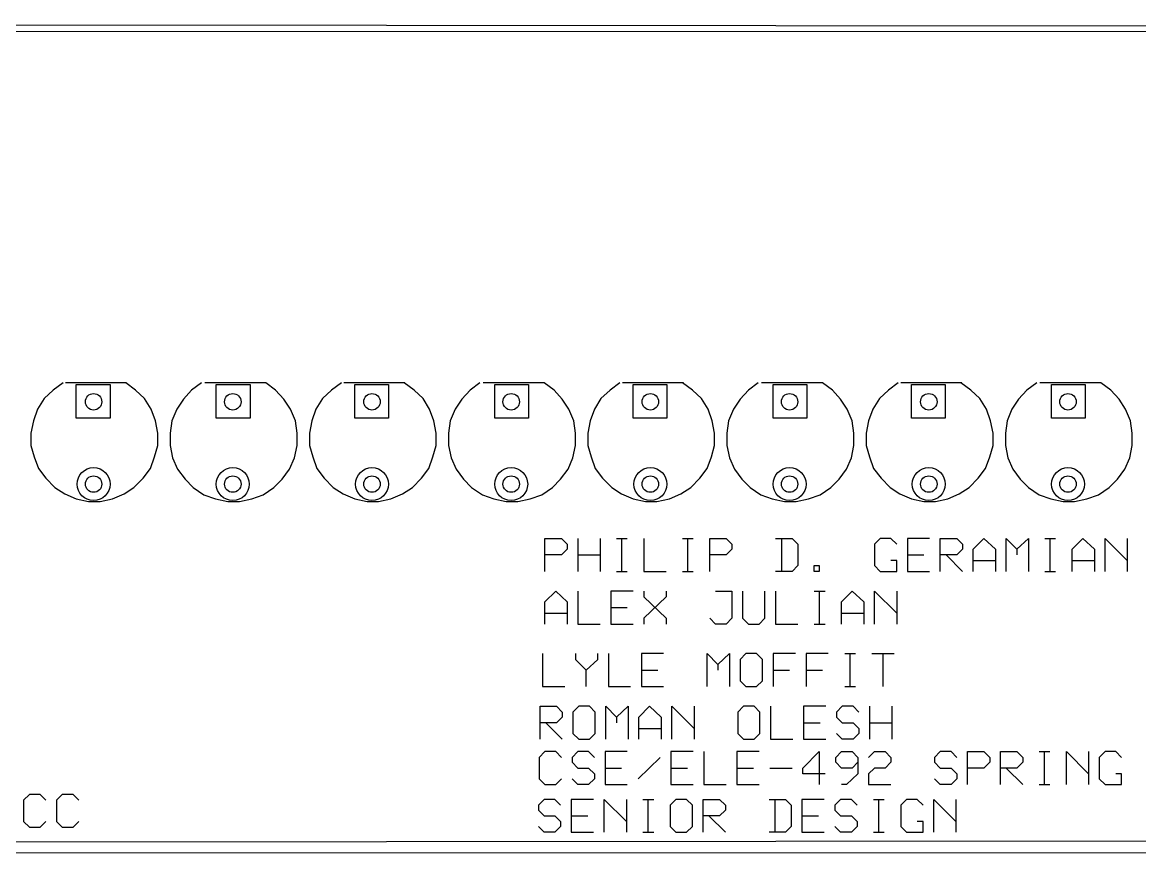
# Model space of a CAD drawing. Extents: x 0 to 7, y 0 to 3.
# Drawn here: x 3.434 to 4.791, y 1.99 to 3 of the extents above; entities that cross this region are included whole.
import ezdxf

# ---------------------------------------------------------------- set-up
doc = ezdxf.new("R2010")
doc.units = 0
doc.layers.get('0').update_dxf_attribs({"linetype": 'CONTINUOUS'})

msp = doc.modelspace()

# ---------------------------------------------------------------- linework, layer by layer
at = {"color": 7}
for p, q in [((0, 3), (6.998, 2.994)), ((6.993, 2.988), (0.002, 2.99)), ((3.472, 2.553), (3.461, 2.543)), ((3.484, 2.562), (3.472, 2.553)), ((3.561, 2.562), (3.487, 2.562)), ((3.5, 2.56), (3.541, 2.56)), ((3.5, 2.519), (3.5, 2.56)), ((3.541, 2.56), (3.541, 2.519)), ((3.572, 2.553), (3.56, 2.562)), ((3.583, 2.543), (3.572, 2.553)), ((3.64, 2.553), (3.63, 2.542)), ((3.652, 2.562), (3.64, 2.553)), ((3.73, 2.562), (3.656, 2.562)), ((3.67, 2.56), (3.711, 2.56)), ((3.67, 2.519), (3.67, 2.56)), ((3.711, 2.56), (3.711, 2.519)), ((3.742, 2.553), (3.73, 2.562)), ((3.752, 2.542), (3.742, 2.553)), ((3.81, 2.553), (3.799, 2.543)), ((3.822, 2.562), (3.81, 2.553)), ((3.899, 2.562), (3.825, 2.562)), ((3.838, 2.56), (3.879, 2.56)), ((3.838, 2.519), (3.838, 2.56)), ((3.879, 2.56), (3.879, 2.519)), ((3.91, 2.553), (3.898, 2.562)), ((3.921, 2.543), (3.91, 2.553)), ((3.978, 2.553), (3.968, 2.542)), ((3.99, 2.562), (3.978, 2.553)), ((4.068, 2.562), (3.994, 2.562)), ((4.008, 2.56), (4.049, 2.56)), ((4.008, 2.519), (4.008, 2.56)), ((4.049, 2.56), (4.049, 2.519)), ((4.08, 2.553), (4.068, 2.562)), ((4.09, 2.542), (4.08, 2.553)), ((4.148, 2.553), (4.137, 2.543)), ((4.16, 2.562), (4.148, 2.553)), ((4.237, 2.562), (4.163, 2.562)), ((4.176, 2.56), (4.217, 2.56)), ((4.176, 2.519), (4.176, 2.56)), ((4.217, 2.56), (4.217, 2.519)), ((4.248, 2.553), (4.236, 2.562)), ((4.259, 2.543), (4.248, 2.553)), ((4.316, 2.553), (4.306, 2.542)), ((4.328, 2.562), (4.316, 2.553)), ((4.406, 2.562), (4.332, 2.562)), ((4.346, 2.56), (4.387, 2.56)), ((4.346, 2.519), (4.346, 2.56)), ((4.387, 2.56), (4.387, 2.519)), ((4.418, 2.553), (4.406, 2.562)), ((4.428, 2.542), (4.418, 2.553)), ((4.486, 2.553), (4.475, 2.543)), ((4.498, 2.562), (4.486, 2.553)), ((4.575, 2.562), (4.501, 2.562)), ((4.514, 2.56), (4.555, 2.56)), ((4.514, 2.519), (4.514, 2.56)), ((4.555, 2.56), (4.555, 2.519)), ((4.586, 2.553), (4.574, 2.562)), ((4.597, 2.543), (4.586, 2.553)), ((4.654, 2.553), (4.644, 2.542)), ((4.666, 2.562), (4.654, 2.553)), ((4.744, 2.562), (4.67, 2.562)), ((4.684, 2.56), (4.725, 2.56)), ((4.684, 2.519), (4.684, 2.56)), ((4.725, 2.56), (4.725, 2.519)), ((4.756, 2.553), (4.744, 2.562)), ((4.766, 2.542), (4.756, 2.553)), ((3.461, 2.543), (3.453, 2.53)), ((3.591, 2.53), (3.583, 2.543)), ((3.63, 2.542), (3.622, 2.53)), ((3.76, 2.53), (3.752, 2.542)), ((3.799, 2.543), (3.791, 2.53)), ((3.929, 2.53), (3.921, 2.543)), ((3.968, 2.542), (3.96, 2.53)), ((4.098, 2.53), (4.09, 2.542)), ((4.137, 2.543), (4.129, 2.53)), ((4.267, 2.53), (4.259, 2.543)), ((4.306, 2.542), (4.298, 2.53)), ((4.436, 2.53), (4.428, 2.542)), ((4.475, 2.543), (4.467, 2.53)), ((4.605, 2.53), (4.597, 2.543)), ((4.644, 2.542), (4.636, 2.53)), ((4.774, 2.53), (4.766, 2.542)), ((3.453, 2.53), (3.448, 2.516)), ((3.596, 2.516), (3.591, 2.53)), ((3.622, 2.53), (3.616, 2.516)), ((3.766, 2.516), (3.76, 2.53)), ((3.791, 2.53), (3.786, 2.516)), ((3.934, 2.516), (3.929, 2.53)), ((3.96, 2.53), (3.954, 2.516)), ((4.104, 2.516), (4.098, 2.53)), ((4.129, 2.53), (4.124, 2.516)), ((4.272, 2.516), (4.267, 2.53)), ((4.298, 2.53), (4.292, 2.516)), ((4.442, 2.516), (4.436, 2.53)), ((4.467, 2.53), (4.462, 2.516)), ((4.61, 2.516), (4.605, 2.53)), ((4.636, 2.53), (4.63, 2.516)), ((4.78, 2.516), (4.774, 2.53)), ((3.448, 2.516), (3.445, 2.501)), ((3.541, 2.519), (3.5, 2.519)), ((3.599, 2.501), (3.596, 2.516)), ((3.616, 2.516), (3.614, 2.501)), ((3.711, 2.519), (3.67, 2.519)), ((3.768, 2.501), (3.766, 2.516)), ((3.786, 2.516), (3.783, 2.501)), ((3.879, 2.519), (3.838, 2.519)), ((3.937, 2.501), (3.934, 2.516)), ((3.954, 2.516), (3.952, 2.501)), ((4.049, 2.519), (4.008, 2.519)), ((4.106, 2.501), (4.104, 2.516)), ((4.124, 2.516), (4.121, 2.501)), ((4.217, 2.519), (4.176, 2.519)), ((4.275, 2.501), (4.272, 2.516)), ((4.292, 2.516), (4.29, 2.501)), ((4.387, 2.519), (4.346, 2.519)), ((4.444, 2.501), (4.442, 2.516)), ((4.462, 2.516), (4.459, 2.501)), ((4.555, 2.519), (4.514, 2.519)), ((4.613, 2.501), (4.61, 2.516)), ((4.63, 2.516), (4.628, 2.501)), ((4.725, 2.519), (4.684, 2.519)), ((4.782, 2.501), (4.78, 2.516)), ((3.445, 2.501), (3.445, 2.486)), ((3.599, 2.486), (3.599, 2.501)), ((3.614, 2.501), (3.614, 2.486)), ((3.768, 2.486), (3.768, 2.501)), ((3.783, 2.501), (3.783, 2.486)), ((3.937, 2.486), (3.937, 2.501)), ((3.952, 2.501), (3.952, 2.486)), ((4.106, 2.486), (4.106, 2.501)), ((4.121, 2.501), (4.121, 2.486)), ((4.275, 2.486), (4.275, 2.501)), ((4.29, 2.501), (4.29, 2.486)), ((4.444, 2.486), (4.444, 2.501)), ((4.459, 2.501), (4.459, 2.486)), ((4.613, 2.486), (4.613, 2.501)), ((4.628, 2.501), (4.628, 2.486)), ((4.782, 2.486), (4.782, 2.501)), ((3.445, 2.486), (3.449, 2.472)), ((3.595, 2.472), (3.599, 2.486)), ((3.614, 2.486), (3.617, 2.471)), ((3.765, 2.471), (3.768, 2.486)), ((3.783, 2.486), (3.787, 2.472)), ((3.933, 2.472), (3.937, 2.486)), ((3.952, 2.486), (3.955, 2.471)), ((4.103, 2.471), (4.106, 2.486)), ((4.121, 2.486), (4.125, 2.472)), ((4.271, 2.472), (4.275, 2.486)), ((4.29, 2.486), (4.293, 2.471)), ((4.441, 2.471), (4.444, 2.486)), ((4.459, 2.486), (4.463, 2.472)), ((4.609, 2.472), (4.613, 2.486)), ((4.628, 2.486), (4.631, 2.471)), ((4.779, 2.471), (4.782, 2.486)), ((3.449, 2.472), (3.454, 2.458)), ((3.59, 2.458), (3.595, 2.472)), ((3.617, 2.471), (3.623, 2.457)), ((3.759, 2.457), (3.765, 2.471)), ((3.787, 2.472), (3.792, 2.458)), ((3.928, 2.458), (3.933, 2.472)), ((3.955, 2.471), (3.961, 2.457)), ((4.097, 2.457), (4.103, 2.471)), ((4.125, 2.472), (4.13, 2.458)), ((4.266, 2.458), (4.271, 2.472)), ((4.293, 2.471), (4.299, 2.457)), ((4.435, 2.457), (4.441, 2.471)), ((4.463, 2.472), (4.468, 2.458)), ((4.604, 2.458), (4.609, 2.472)), ((4.631, 2.471), (4.637, 2.457)), ((4.773, 2.457), (4.779, 2.471)), ((3.454, 2.458), (3.463, 2.446)), ((3.581, 2.446), (3.59, 2.458)), ((3.623, 2.457), (3.632, 2.445)), ((3.75, 2.445), (3.759, 2.457)), ((3.792, 2.458), (3.801, 2.446)), ((3.919, 2.446), (3.928, 2.458)), ((3.961, 2.457), (3.97, 2.445)), ((4.088, 2.445), (4.097, 2.457)), ((4.13, 2.458), (4.139, 2.446)), ((4.257, 2.446), (4.266, 2.458)), ((4.299, 2.457), (4.308, 2.445)), ((4.426, 2.445), (4.435, 2.457)), ((4.468, 2.458), (4.477, 2.446)), ((4.595, 2.446), (4.604, 2.458)), ((4.637, 2.457), (4.646, 2.445)), ((4.764, 2.445), (4.773, 2.457)), ((3.463, 2.446), (3.474, 2.435)), ((3.57, 2.435), (3.581, 2.446)), ((3.632, 2.445), (3.642, 2.435)), ((3.74, 2.435), (3.75, 2.445)), ((3.801, 2.446), (3.812, 2.435)), ((3.908, 2.435), (3.919, 2.446)), ((3.97, 2.445), (3.98, 2.435)), ((4.078, 2.435), (4.088, 2.445)), ((4.139, 2.446), (4.15, 2.435)), ((4.246, 2.435), (4.257, 2.446)), ((4.308, 2.445), (4.318, 2.435)), ((4.416, 2.435), (4.426, 2.445)), ((4.477, 2.446), (4.488, 2.435)), ((4.584, 2.435), (4.595, 2.446)), ((4.646, 2.445), (4.656, 2.435)), ((4.754, 2.435), (4.764, 2.445)), ((3.474, 2.435), (3.486, 2.427)), ((3.558, 2.427), (3.57, 2.435)), ((3.642, 2.435), (3.655, 2.426)), ((3.727, 2.426), (3.74, 2.435)), ((3.812, 2.435), (3.824, 2.427)), ((3.896, 2.427), (3.908, 2.435)), ((3.98, 2.435), (3.993, 2.426)), ((4.065, 2.426), (4.078, 2.435)), ((4.15, 2.435), (4.162, 2.427)), ((4.234, 2.427), (4.246, 2.435)), ((4.318, 2.435), (4.331, 2.426)), ((4.403, 2.426), (4.416, 2.435)), ((4.488, 2.435), (4.5, 2.427)), ((4.572, 2.427), (4.584, 2.435)), ((4.656, 2.435), (4.669, 2.426)), ((4.741, 2.426), (4.754, 2.435)), ((3.486, 2.427), (3.5, 2.421)), ((3.5, 2.421), (3.515, 2.418)), ((3.515, 2.418), (3.529, 2.418)), ((3.529, 2.418), (3.544, 2.421)), ((3.544, 2.421), (3.558, 2.427)), ((3.655, 2.426), (3.669, 2.421)), ((3.669, 2.421), (3.684, 2.418)), ((3.684, 2.418), (3.698, 2.418)), ((3.698, 2.418), (3.713, 2.421)), ((3.713, 2.421), (3.727, 2.426)), ((3.824, 2.427), (3.838, 2.421)), ((3.838, 2.421), (3.853, 2.418)), ((3.853, 2.418), (3.867, 2.418)), ((3.867, 2.418), (3.882, 2.421)), ((3.882, 2.421), (3.896, 2.427)), ((3.993, 2.426), (4.007, 2.421)), ((4.007, 2.421), (4.022, 2.418)), ((4.022, 2.418), (4.036, 2.418)), ((4.036, 2.418), (4.051, 2.421)), ((4.051, 2.421), (4.065, 2.426)), ((4.162, 2.427), (4.176, 2.421)), ((4.176, 2.421), (4.191, 2.418)), ((4.191, 2.418), (4.205, 2.418)), ((4.205, 2.418), (4.22, 2.421)), ((4.22, 2.421), (4.234, 2.427)), ((4.331, 2.426), (4.345, 2.421)), ((4.345, 2.421), (4.36, 2.418)), ((4.36, 2.418), (4.374, 2.418)), ((4.374, 2.418), (4.389, 2.421)), ((4.389, 2.421), (4.403, 2.426)), ((4.5, 2.427), (4.514, 2.421)), ((4.514, 2.421), (4.529, 2.418)), ((4.529, 2.418), (4.543, 2.418)), ((4.543, 2.418), (4.558, 2.421)), ((4.558, 2.421), (4.572, 2.427)), ((4.669, 2.426), (4.683, 2.421)), ((4.683, 2.421), (4.698, 2.418)), ((4.698, 2.418), (4.712, 2.418)), ((4.712, 2.418), (4.727, 2.421)), ((4.727, 2.421), (4.741, 2.426)), ((4.069, 2.333), (4.069, 2.373)), ((4.069, 2.373), (4.089, 2.373)), ((4.089, 2.373), (4.096, 2.366)), ((4.096, 2.366), (4.096, 2.36)), ((4.109, 2.373), (4.109, 2.333)), ((4.136, 2.373), (4.136, 2.333)), ((4.156, 2.373), (4.169, 2.373)), ((4.162, 2.373), (4.162, 2.333)), ((4.189, 2.373), (4.189, 2.333)), ((4.236, 2.373), (4.249, 2.373)), ((4.242, 2.373), (4.242, 2.333)), ((4.269, 2.333), (4.269, 2.373)), ((4.269, 2.373), (4.289, 2.373)), ((4.289, 2.373), (4.296, 2.366)), ((4.296, 2.366), (4.296, 2.36)), ((4.349, 2.373), (4.369, 2.373)), ((4.356, 2.373), (4.356, 2.333)), ((4.369, 2.373), (4.376, 2.366)), ((4.376, 2.366), (4.376, 2.34)), ((4.476, 2.373), (4.469, 2.366)), ((4.469, 2.366), (4.469, 2.34)), ((4.489, 2.373), (4.476, 2.373)), ((4.496, 2.366), (4.489, 2.373)), ((4.536, 2.373), (4.509, 2.373)), ((4.509, 2.373), (4.509, 2.333)), ((4.549, 2.333), (4.549, 2.373)), ((4.549, 2.373), (4.569, 2.373)), ((4.569, 2.373), (4.576, 2.366)), ((4.576, 2.366), (4.576, 2.36)), ((4.589, 2.36), (4.602, 2.373)), ((4.602, 2.373), (4.616, 2.36)), ((4.629, 2.333), (4.629, 2.373)), ((4.629, 2.373), (4.642, 2.36)), ((4.642, 2.36), (4.656, 2.373)), ((4.656, 2.373), (4.656, 2.333)), ((4.676, 2.373), (4.689, 2.373)), ((4.682, 2.373), (4.682, 2.333)), ((4.709, 2.36), (4.722, 2.373)), ((4.722, 2.373), (4.736, 2.36)), ((4.749, 2.333), (4.749, 2.373)), ((4.749, 2.373), (4.776, 2.346)), ((4.776, 2.373), (4.776, 2.333)), ((4.089, 2.353), (4.069, 2.353)), ((4.096, 2.36), (4.089, 2.353)), ((4.109, 2.353), (4.136, 2.353)), ((4.289, 2.353), (4.269, 2.353)), ((4.296, 2.36), (4.289, 2.353)), ((4.509, 2.353), (4.529, 2.353)), ((4.569, 2.353), (4.549, 2.353)), ((4.556, 2.353), (4.576, 2.333)), ((4.576, 2.36), (4.569, 2.353)), ((4.589, 2.333), (4.589, 2.36)), ((4.616, 2.36), (4.616, 2.333)), ((4.642, 2.36), (4.642, 2.353)), ((4.709, 2.333), (4.709, 2.36)), ((4.736, 2.36), (4.736, 2.333)), ((4.376, 2.34), (4.369, 2.333)), ((4.396, 2.333), (4.396, 2.34)), ((4.396, 2.34), (4.402, 2.34)), ((4.402, 2.34), (4.402, 2.333)), ((4.469, 2.34), (4.476, 2.333)), ((4.496, 2.346), (4.489, 2.346)), ((4.496, 2.333), (4.496, 2.346)), ((4.589, 2.346), (4.616, 2.346)), ((4.709, 2.346), (4.736, 2.346)), ((4.156, 2.333), (4.169, 2.333)), ((4.189, 2.333), (4.216, 2.333)), ((4.236, 2.333), (4.249, 2.333)), ((4.369, 2.333), (4.349, 2.333)), ((4.402, 2.333), (4.396, 2.333)), ((4.476, 2.333), (4.496, 2.333)), ((4.509, 2.333), (4.536, 2.333)), ((4.676, 2.333), (4.689, 2.333)), ((4.069, 2.296), (4.082, 2.309)), ((4.082, 2.309), (4.096, 2.296)), ((4.109, 2.309), (4.109, 2.269)), ((4.176, 2.309), (4.149, 2.309)), ((4.149, 2.309), (4.149, 2.269)), ((4.189, 2.309), (4.189, 2.302)), ((4.216, 2.309), (4.216, 2.302)), ((4.276, 2.309), (4.296, 2.309)), ((4.296, 2.309), (4.296, 2.276)), ((4.309, 2.309), (4.309, 2.276)), ((4.336, 2.276), (4.336, 2.309)), ((4.349, 2.309), (4.349, 2.269)), ((4.396, 2.309), (4.409, 2.309)), ((4.402, 2.309), (4.402, 2.269)), ((4.429, 2.296), (4.442, 2.309)), ((4.442, 2.309), (4.456, 2.296)), ((4.469, 2.269), (4.469, 2.309)), ((4.469, 2.309), (4.496, 2.282)), ((4.496, 2.309), (4.496, 2.269)), ((4.069, 2.269), (4.069, 2.296)), ((4.096, 2.296), (4.096, 2.269)), ((4.189, 2.302), (4.216, 2.276)), ((4.216, 2.302), (4.189, 2.276)), ((4.429, 2.269), (4.429, 2.296)), ((4.456, 2.296), (4.456, 2.269)), ((4.069, 2.282), (4.096, 2.282)), ((4.149, 2.289), (4.169, 2.289)), ((4.429, 2.282), (4.456, 2.282)), ((4.109, 2.269), (4.136, 2.269)), ((4.149, 2.269), (4.176, 2.269)), ((4.189, 2.276), (4.189, 2.269)), ((4.216, 2.276), (4.216, 2.269)), ((4.276, 2.269), (4.269, 2.276)), ((4.289, 2.269), (4.276, 2.269)), ((4.296, 2.276), (4.289, 2.269)), ((4.309, 2.276), (4.316, 2.269)), ((4.316, 2.269), (4.329, 2.269)), ((4.329, 2.269), (4.336, 2.276)), ((4.349, 2.269), (4.376, 2.269)), ((4.396, 2.269), (4.409, 2.269)), ((4.066, 2.233), (4.066, 2.193)), ((4.106, 2.233), (4.106, 2.226)), ((4.106, 2.226), (4.119, 2.213)), ((4.119, 2.213), (4.133, 2.226)), ((4.133, 2.226), (4.133, 2.233)), ((4.146, 2.233), (4.146, 2.193)), ((4.213, 2.233), (4.186, 2.233)), ((4.186, 2.233), (4.186, 2.193)), ((4.266, 2.193), (4.266, 2.233)), ((4.266, 2.233), (4.279, 2.22)), ((4.279, 2.22), (4.293, 2.233)), ((4.293, 2.233), (4.293, 2.193)), ((4.313, 2.233), (4.306, 2.226)), ((4.306, 2.226), (4.306, 2.2)), ((4.326, 2.233), (4.313, 2.233)), ((4.333, 2.226), (4.326, 2.233)), ((4.333, 2.2), (4.333, 2.226)), ((4.373, 2.233), (4.346, 2.233)), ((4.346, 2.233), (4.346, 2.193)), ((4.413, 2.233), (4.386, 2.233)), ((4.386, 2.233), (4.386, 2.193)), ((4.433, 2.233), (4.446, 2.233)), ((4.439, 2.233), (4.439, 2.193)), ((4.466, 2.233), (4.493, 2.233)), ((4.479, 2.233), (4.479, 2.193)), ((4.119, 2.193), (4.119, 2.213)), ((4.186, 2.213), (4.206, 2.213)), ((4.279, 2.22), (4.279, 2.213)), ((4.346, 2.213), (4.366, 2.213)), ((4.386, 2.213), (4.406, 2.213)), ((4.306, 2.2), (4.313, 2.193)), ((4.326, 2.193), (4.333, 2.2)), ((4.066, 2.193), (4.093, 2.193)), ((4.146, 2.193), (4.173, 2.193)), ((4.186, 2.193), (4.213, 2.193)), ((4.313, 2.193), (4.326, 2.193)), ((4.433, 2.193), (4.446, 2.193)), ((4.063, 2.129), (4.063, 2.169)), ((4.063, 2.169), (4.083, 2.169)), ((4.083, 2.169), (4.09, 2.162)), ((4.09, 2.162), (4.09, 2.156)), ((4.11, 2.169), (4.103, 2.162)), ((4.103, 2.162), (4.103, 2.136)), ((4.123, 2.169), (4.11, 2.169)), ((4.13, 2.162), (4.123, 2.169)), ((4.13, 2.136), (4.13, 2.162)), ((4.143, 2.129), (4.143, 2.169)), ((4.143, 2.169), (4.156, 2.156)), ((4.156, 2.156), (4.17, 2.169)), ((4.17, 2.169), (4.17, 2.129)), ((4.183, 2.156), (4.196, 2.169)), ((4.196, 2.169), (4.21, 2.156)), ((4.223, 2.129), (4.223, 2.169)), ((4.223, 2.169), (4.25, 2.142)), ((4.25, 2.169), (4.25, 2.129)), ((4.31, 2.169), (4.303, 2.162)), ((4.303, 2.162), (4.303, 2.136)), ((4.323, 2.169), (4.31, 2.169)), ((4.33, 2.162), (4.323, 2.169)), ((4.33, 2.136), (4.33, 2.162)), ((4.343, 2.169), (4.343, 2.129)), ((4.41, 2.169), (4.383, 2.169)), ((4.383, 2.169), (4.383, 2.129)), ((4.43, 2.169), (4.423, 2.162)), ((4.423, 2.162), (4.423, 2.156)), ((4.443, 2.169), (4.43, 2.169)), ((4.45, 2.162), (4.443, 2.169)), ((4.463, 2.169), (4.463, 2.129)), ((4.49, 2.169), (4.49, 2.129)), ((4.083, 2.149), (4.063, 2.149)), ((4.07, 2.149), (4.09, 2.129)), ((4.09, 2.156), (4.083, 2.149)), ((4.156, 2.156), (4.156, 2.149)), ((4.183, 2.129), (4.183, 2.156)), ((4.21, 2.156), (4.21, 2.129)), ((4.383, 2.149), (4.403, 2.149)), ((4.423, 2.156), (4.43, 2.149)), ((4.43, 2.149), (4.443, 2.149)), ((4.443, 2.149), (4.45, 2.142)), ((4.463, 2.149), (4.49, 2.149)), ((4.103, 2.136), (4.11, 2.129)), ((4.123, 2.129), (4.13, 2.136)), ((4.183, 2.142), (4.21, 2.142)), ((4.303, 2.136), (4.31, 2.129)), ((4.323, 2.129), (4.33, 2.136)), ((4.43, 2.129), (4.423, 2.136)), ((4.45, 2.136), (4.443, 2.129)), ((4.45, 2.142), (4.45, 2.136)), ((4.11, 2.129), (4.123, 2.129)), ((4.31, 2.129), (4.323, 2.129)), ((4.343, 2.129), (4.37, 2.129)), ((4.383, 2.129), (4.41, 2.129)), ((4.443, 2.129), (4.43, 2.129)), ((4.069, 2.114), (4.062, 2.107)), ((4.062, 2.107), (4.062, 2.081)), ((4.082, 2.114), (4.069, 2.114)), ((4.089, 2.107), (4.082, 2.114)), ((4.109, 2.114), (4.102, 2.107)), ((4.102, 2.107), (4.102, 2.101)), ((4.122, 2.114), (4.109, 2.114)), ((4.129, 2.107), (4.122, 2.114)), ((4.169, 2.114), (4.142, 2.114)), ((4.142, 2.114), (4.142, 2.074)), ((4.182, 2.081), (4.209, 2.107)), ((4.249, 2.114), (4.222, 2.114)), ((4.222, 2.114), (4.222, 2.074)), ((4.262, 2.114), (4.262, 2.074)), ((4.329, 2.114), (4.302, 2.114)), ((4.302, 2.114), (4.302, 2.074)), ((4.382, 2.094), (4.402, 2.114)), ((4.402, 2.114), (4.402, 2.074)), ((4.422, 2.107), (4.429, 2.114)), ((4.422, 2.101), (4.422, 2.107)), ((4.429, 2.114), (4.442, 2.114)), ((4.442, 2.114), (4.449, 2.107)), ((4.449, 2.107), (4.449, 2.087)), ((4.462, 2.107), (4.469, 2.114)), ((4.469, 2.114), (4.482, 2.114)), ((4.482, 2.114), (4.489, 2.107)), ((4.489, 2.107), (4.489, 2.101)), ((4.549, 2.114), (4.542, 2.107)), ((4.542, 2.107), (4.542, 2.101)), ((4.562, 2.114), (4.549, 2.114)), ((4.569, 2.107), (4.562, 2.114)), ((4.582, 2.074), (4.582, 2.114)), ((4.582, 2.114), (4.602, 2.114)), ((4.602, 2.114), (4.609, 2.107)), ((4.609, 2.107), (4.609, 2.101)), ((4.622, 2.074), (4.622, 2.114)), ((4.622, 2.114), (4.642, 2.114)), ((4.642, 2.114), (4.649, 2.107)), ((4.649, 2.107), (4.649, 2.101)), ((4.669, 2.114), (4.682, 2.114)), ((4.675, 2.114), (4.675, 2.074)), ((4.702, 2.074), (4.702, 2.114)), ((4.702, 2.114), (4.729, 2.087)), ((4.729, 2.114), (4.729, 2.074)), ((4.749, 2.114), (4.742, 2.107)), ((4.742, 2.107), (4.742, 2.081)), ((4.762, 2.114), (4.749, 2.114)), ((4.769, 2.107), (4.762, 2.114)), ((4.102, 2.101), (4.109, 2.094)), ((4.109, 2.094), (4.122, 2.094)), ((4.122, 2.094), (4.129, 2.087)), ((4.142, 2.094), (4.162, 2.094)), ((4.222, 2.094), (4.242, 2.094)), ((4.302, 2.094), (4.322, 2.094)), ((4.342, 2.094), (4.369, 2.094)), ((4.382, 2.087), (4.382, 2.094)), ((4.429, 2.094), (4.422, 2.101)), ((4.442, 2.094), (4.429, 2.094)), ((4.449, 2.101), (4.442, 2.094)), ((4.469, 2.094), (4.462, 2.087)), ((4.482, 2.094), (4.469, 2.094)), ((4.489, 2.101), (4.482, 2.094)), ((4.542, 2.101), (4.549, 2.094)), ((4.549, 2.094), (4.562, 2.094)), ((4.562, 2.094), (4.569, 2.087)), ((4.602, 2.094), (4.582, 2.094)), ((4.609, 2.101), (4.602, 2.094)), ((4.642, 2.094), (4.622, 2.094)), ((4.629, 2.094), (4.649, 2.074)), ((4.649, 2.101), (4.642, 2.094)), ((4.062, 2.081), (4.069, 2.074)), ((4.082, 2.074), (4.089, 2.081)), ((4.109, 2.074), (4.102, 2.081)), ((4.129, 2.081), (4.122, 2.074)), ((4.129, 2.087), (4.129, 2.081)), ((4.409, 2.087), (4.382, 2.087)), ((4.449, 2.087), (4.435, 2.074)), ((4.462, 2.087), (4.462, 2.074)), ((4.549, 2.074), (4.542, 2.081)), ((4.569, 2.081), (4.562, 2.074)), ((4.569, 2.087), (4.569, 2.081)), ((4.742, 2.081), (4.749, 2.074)), ((4.769, 2.087), (4.762, 2.087)), ((4.769, 2.074), (4.769, 2.087)), ((3.443, 2.062), (3.436, 2.055)), ((3.456, 2.062), (3.443, 2.062)), ((3.463, 2.055), (3.456, 2.062)), ((3.483, 2.062), (3.476, 2.055)), ((3.496, 2.062), (3.483, 2.062)), ((3.503, 2.055), (3.496, 2.062)), ((4.069, 2.074), (4.082, 2.074)), ((4.122, 2.074), (4.109, 2.074)), ((4.142, 2.074), (4.169, 2.074)), ((4.222, 2.074), (4.249, 2.074)), ((4.262, 2.074), (4.289, 2.074)), ((4.302, 2.074), (4.329, 2.074)), ((4.435, 2.074), (4.429, 2.074)), ((4.462, 2.074), (4.489, 2.074)), ((4.562, 2.074), (4.549, 2.074)), ((4.669, 2.074), (4.682, 2.074)), ((4.749, 2.074), (4.769, 2.074)), ((3.436, 2.055), (3.436, 2.029)), ((3.476, 2.055), (3.476, 2.029)), ((4.068, 2.056), (4.061, 2.049)), ((4.061, 2.049), (4.061, 2.043)), ((4.081, 2.056), (4.068, 2.056)), ((4.088, 2.049), (4.081, 2.056)), ((4.128, 2.056), (4.101, 2.056)), ((4.101, 2.056), (4.101, 2.016)), ((4.141, 2.016), (4.141, 2.056)), ((4.141, 2.056), (4.168, 2.029)), ((4.168, 2.056), (4.168, 2.016)), ((4.188, 2.056), (4.201, 2.056)), ((4.194, 2.056), (4.194, 2.016)), ((4.228, 2.056), (4.221, 2.049)), ((4.221, 2.049), (4.221, 2.023)), ((4.241, 2.056), (4.228, 2.056)), ((4.248, 2.049), (4.241, 2.056)), ((4.248, 2.023), (4.248, 2.049)), ((4.261, 2.016), (4.261, 2.056)), ((4.261, 2.056), (4.281, 2.056)), ((4.281, 2.056), (4.288, 2.049)), ((4.288, 2.049), (4.288, 2.043)), ((4.341, 2.056), (4.361, 2.056)), ((4.348, 2.056), (4.348, 2.016)), ((4.361, 2.056), (4.368, 2.049)), ((4.368, 2.049), (4.368, 2.023)), ((4.408, 2.056), (4.381, 2.056)), ((4.381, 2.056), (4.381, 2.016)), ((4.428, 2.056), (4.421, 2.049)), ((4.421, 2.049), (4.421, 2.043)), ((4.441, 2.056), (4.428, 2.056)), ((4.448, 2.049), (4.441, 2.056)), ((4.468, 2.056), (4.481, 2.056)), ((4.474, 2.056), (4.474, 2.016)), ((4.508, 2.056), (4.501, 2.049)), ((4.501, 2.049), (4.501, 2.023)), ((4.521, 2.056), (4.508, 2.056)), ((4.528, 2.049), (4.521, 2.056)), ((4.541, 2.016), (4.541, 2.056)), ((4.541, 2.056), (4.568, 2.029)), ((4.568, 2.056), (4.568, 2.016)), ((4.061, 2.043), (4.068, 2.036)), ((4.068, 2.036), (4.081, 2.036)), ((4.081, 2.036), (4.088, 2.029)), ((4.101, 2.036), (4.121, 2.036)), ((4.281, 2.036), (4.261, 2.036)), ((4.268, 2.036), (4.288, 2.016)), ((4.288, 2.043), (4.281, 2.036)), ((4.381, 2.036), (4.401, 2.036)), ((4.421, 2.043), (4.428, 2.036)), ((4.428, 2.036), (4.441, 2.036)), ((4.441, 2.036), (4.448, 2.029)), ((3.436, 2.029), (3.443, 2.022)), ((3.443, 2.022), (3.456, 2.022)), ((3.456, 2.022), (3.463, 2.029)), ((3.476, 2.029), (3.483, 2.022)), ((3.483, 2.022), (3.496, 2.022)), ((3.496, 2.022), (3.503, 2.029)), ((4.068, 2.016), (4.061, 2.023)), ((4.088, 2.023), (4.081, 2.016)), ((4.088, 2.029), (4.088, 2.023)), ((4.221, 2.023), (4.228, 2.016)), ((4.241, 2.016), (4.248, 2.023)), ((4.368, 2.023), (4.361, 2.016)), ((4.428, 2.016), (4.421, 2.023)), ((4.448, 2.023), (4.441, 2.016)), ((4.448, 2.029), (4.448, 2.023)), ((4.501, 2.023), (4.508, 2.016)), ((4.528, 2.029), (4.521, 2.029)), ((4.528, 2.016), (4.528, 2.029)), ((4.081, 2.016), (4.068, 2.016)), ((4.101, 2.016), (4.128, 2.016)), ((4.188, 2.016), (4.201, 2.016)), ((4.228, 2.016), (4.241, 2.016)), ((4.361, 2.016), (4.341, 2.016)), ((4.381, 2.016), (4.408, 2.016)), ((4.441, 2.016), (4.428, 2.016)), ((4.468, 2.016), (4.481, 2.016)), ((4.508, 2.016), (4.528, 2.016)), ((0.003, 2.002), (6.993, 2.007)), ((6.994, 1.99), (0.003, 1.992))]:
    msp.add_line(p, q, dxfattribs=at)
for centre, radius in [((3.521, 2.539), 0.01), ((3.69, 2.539), 0.01), ((3.859, 2.539), 0.01), ((4.028, 2.539), 0.01), ((4.197, 2.539), 0.01), ((4.366, 2.539), 0.01), ((4.535, 2.539), 0.01), ((4.704, 2.539), 0.01), ((3.521, 2.439), 0.02), ((3.69, 2.439), 0.02), ((3.859, 2.439), 0.02), ((4.028, 2.439), 0.02), ((4.197, 2.439), 0.02), ((4.366, 2.439), 0.02), ((4.535, 2.439), 0.02), ((4.704, 2.439), 0.02), ((3.521, 2.439), 0.01), ((3.69, 2.439), 0.01), ((3.859, 2.439), 0.01), ((4.028, 2.439), 0.01), ((4.197, 2.439), 0.01), ((4.366, 2.439), 0.01), ((4.535, 2.439), 0.01), ((4.704, 2.439), 0.01)]:
    msp.add_circle(centre, radius, dxfattribs=at)

doc.saveas('drawing.dxf')
